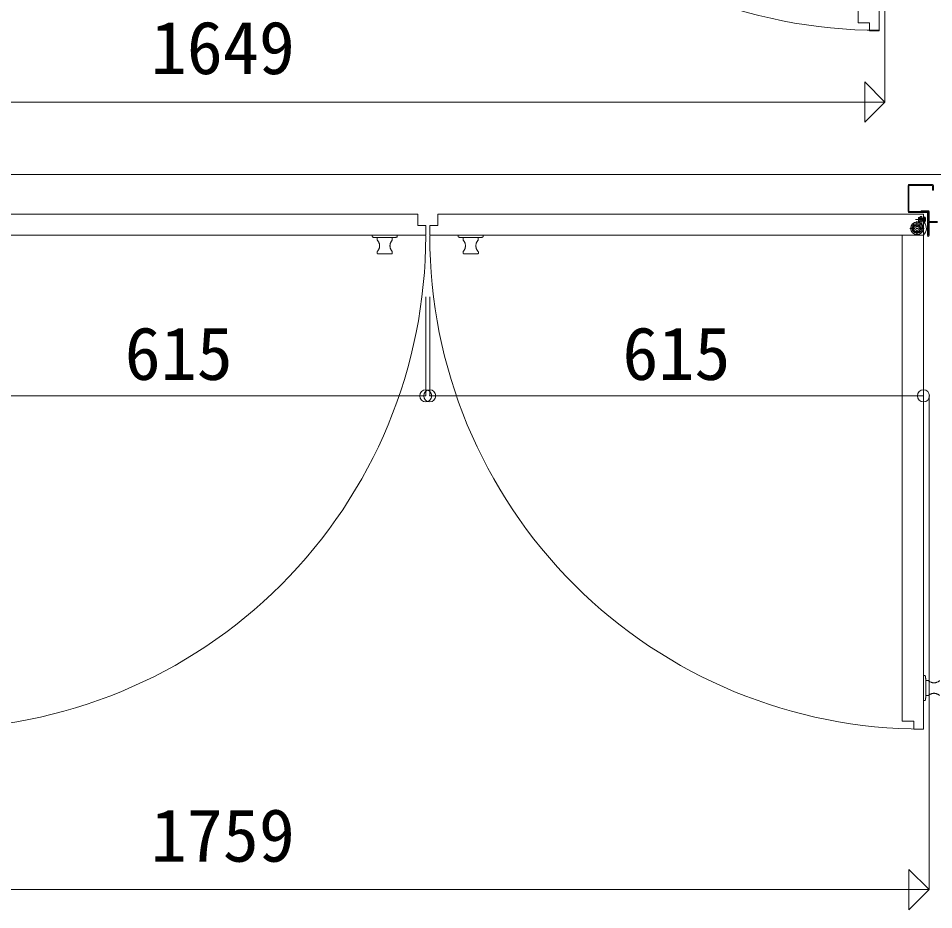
# Model space of a CAD drawing. Units: millimetres at full size, sheet at 1:30. Extents: x -6149 to 5151, y -9003 to 3076.
# Drawn here: x 2746 to 3886, y -6078 to -4968 of the extents above; entities that cross this region are included whole.
import ezdxf
from ezdxf.enums import TextEntityAlignment as Align

# ---------------------------------------------------------------- set-up
doc = ezdxf.new("R2010")
doc.units = ezdxf.units.MM
doc.header["$LTSCALE"] = 30
doc.header["$PDMODE"] = 32
doc.header["$PDSIZE"] = 15
for name, pattern in [('CHAIN1', [8, 5, -1, 1, -1]), ('DASHED3', [4, 3, -1]), ('DOUBLE_CHAIN1', [8.8, 5, -1, 0.6, -0.6, 0.6, -1])]:
    doc.linetypes.add(name, pattern=pattern)
for name, color, linetype, lineweight in [('0-0', 7, 'DOUBLE_CHAIN1', 9), ('0-3', 7, 'DOUBLE_CHAIN1', 9), ('0-6', 7, 'Continuous', 9), ('0-8', 7, 'Continuous', 9), ('8-3', 7, 'Continuous', 9)]:
    doc.layers.add(name, color=color, linetype=linetype, lineweight=lineweight)
doc.styles.add('ＭＳ ゴシック', font='')
doc.styles.get('ＭＳ ゴシック').set_extended_font_data('MS Gothic')

msp = doc.modelspace()

# ---------------------------------------------------------------- linework, layer by layer
at = {"layer": '0-0', "linetype": 'Continuous'}
for p, q in [((1450.65, -5162.83), (5150.65, -5162.83)), ((1450.65, -5162.83), (5150.65, -5162.83)), ((1450.65, -5162.83), (5150.65, -5162.83)), ((1450.65, -5162.83), (5150.65, -5162.83)), ((1450.65, -5162.83), (5150.65, -5162.83)), ((1450.65, -5162.83), (5150.65, -5162.83)), ((1450.65, -5162.83), (5150.65, -5162.83)), ((1450.65, -5162.83), (5150.65, -5162.83)), ((5150.65, -5162.83), (1450.65, -5162.83))]:
    msp.add_line(p, q, dxfattribs=at)
msp.add_lwpolyline([(1450.65, -5162.83), (4913.01, -5162.83), (5150.65, -5162.83)], dxfattribs=at)
msp.add_lwpolyline([(1450.65, -5162.83), (4913.01, -5162.83), (5150.65, -5162.83)], dxfattribs=at)
msp.add_lwpolyline([(1450.65, -5162.83), (4913.01, -5162.83), (5150.65, -5162.83)], dxfattribs=at)
msp.add_lwpolyline([(1450.65, -5162.83), (4913.01, -5162.83), (5150.65, -5162.83)], dxfattribs=at)
at = {"layer": '0-3', "color": 3, "linetype": 'Continuous'}
for p, q in [((3791.85, -4368.83), (3791.85, -4973.83)), ((3818.15, -4368.83), (3818.15, -4983.83)), ((3806.15, -4973.83), (3791.85, -4973.83)), ((3806.15, -4983.83), (3806.15, -4973.83)), ((3818.15, -4983.83), (3806.15, -4983.83)), ((5150.65, -5162.83), (1450.65, -5162.83)), ((3854.15, -5208.83), (3854.15, -5176.33)), ((3855.15, -5175.33), (3884.65, -5175.33)), ((3855.15, -5208.83), (3855.15, -5176.33)), ((3855.15, -5176.33), (3884.65, -5176.33)), ((3868.25, -5175.33), (3869.25, -5176.33)), ((3884.65, -5176.33), (3884.65, -5182.33)), ((3885.65, -5176.33), (3885.65, -5182.33)), ((3884.65, -5182.33), (3885.65, -5182.33)), ((3878.15, -5208.83), (3855.15, -5208.83)), ((3878.15, -5209.83), (3855.15, -5209.83)), ((3879.15, -5208.83), (3870.15, -5208.83)), ((3872.72, -5207.83), (3873.72, -5208.83)), ((3877.21, -5207.83), (3878.21, -5208.83)), ((3878.15, -5238.83), (3878.15, -5209.83)), ((3879.15, -5221.33), (3879.15, -5208.83)), ((3879.15, -5209.77), (3880.15, -5210.77)), ((3879.15, -5238.83), (3879.15, -5209.83)), ((3880.15, -5221.33), (3880.15, -5208.83)), ((2638.15, -5212.03), (3243.15, -5212.03)), ((3243.15, -5226.33), (3243.15, -5212.03)), ((3268.15, -5226.33), (3268.15, -5212.03)), ((3873.15, -5212.03), (3268.15, -5212.03)), ((3867.15, -5216.43), (3869.15, -5216.43)), ((3867.15, -5216.43), (3867.15, -5221.43)), ((3869.15, -5221.43), (3867.15, -5221.43)), ((3869.15, -5214.93), (3869.15, -5216.93)), ((3871.15, -5214.93), (3869.15, -5214.93)), ((3869.15, -5220.83), (3869.15, -5216.83)), ((3869.15, -5216.93), (3869.15, -5229.83)), ((3869.15, -5217.26), (3871.75, -5217.26)), ((3869.15, -5220.4), (3871.75, -5220.4)), ((3869.15, -5220.83), (3871.75, -5220.83)), ((3871.15, -5216.93), (3871.15, -5214.93)), ((3871.15, -5216.93), (3871.15, -5229.83)), ((3872.45, -5217.04), (3871.75, -5217.26)), ((3872.45, -5220.61), (3871.75, -5220.4)), ((3871.75, -5220.83), (3872.45, -5220.61)), ((3872.95, -5217.04), (3872.45, -5217.04)), ((3873.15, -5238.33), (3873.15, -5212.03)), ((3873.15, -5222.33), (3873.15, -5215.33)), ((3873.15, -5222.33), (3874.27, -5222.23)), ((3875.41, -5221.29), (3875.41, -5216.36)), ((3875.49, -5216.73), (3875.5, -5216.73)), ((3875.49, -5218.36), (3875.66, -5218.36)), ((3875.66, -5219.29), (3875.49, -5219.29)), ((3875.5, -5220.93), (3875.49, -5220.93)), ((3879.15, -5214.26), (3880.15, -5215.26)), ((3879.15, -5218.75), (3880.15, -5219.75)), ((3880.15, -5222.33), (3879.15, -5222.33)), ((3890.65, -5221.33), (3880.15, -5221.33)), ((3890.65, -5222.33), (3880.15, -5222.33)), ((3880.16, -5222.33), (3880.16, -5234.83)), ((3881.73, -5221.33), (3882.73, -5222.33)), ((3253.15, -5226.33), (3243.15, -5226.33)), ((3253.15, -5238.33), (3253.15, -5226.33)), ((3258.15, -5226.33), (3268.15, -5226.33)), ((3258.15, -5238.33), (3258.15, -5226.33)), ((3867.67, -5226.67), (3868.95, -5225.14)), ((3878.15, -5230.13), (3879.15, -5231.13)), ((3879.16, -5232.83), (3879.16, -5238.83)), ((3880.16, -5232.83), (3879.16, -5232.83)), ((3880.16, -5232.83), (3880.16, -5238.83)), ((2638.15, -5238.33), (3253.15, -5238.33)), ((3873.15, -5238.33), (3258.15, -5238.33)), ((3873.15, -5238.33), (3846.85, -5238.33)), ((3846.85, -5238.33), (3846.85, -5843.33)), ((3873, -5238.33), (3873.31, -5238.33)), ((3873.15, -5238.17), (3873.15, -5238.48)), ((3873.15, -5238.33), (3873.15, -5853.33)), ((3879.16, -5238.83), (3879.15, -5238.83)), ((3879.16, -5239.83), (3879.15, -5239.83)), ((3861.15, -5843.33), (3846.85, -5843.33)), ((3861.15, -5853.33), (3861.15, -5843.33)), ((3873.15, -5853.33), (3861.15, -5853.33))]:
    msp.add_line(p, q, dxfattribs=at)
at = {"layer": '0-3', "linetype": 'Continuous'}
for q in [(5150.65, -5162.83), (5150.65, -5162.83), (4913.01, -5162.83), (5150.65, -5162.83), (5150.65, -5162.83), (4913.01, -5162.83), (5150.65, -5162.83), (5150.65, -5162.83), (4913.01, -5162.83), (5150.65, -5162.83), (5150.65, -5162.83), (4913.01, -5162.83)]:
    msp.add_line((1450.65, -5162.83), q, dxfattribs=at)
at = {"layer": '0-3', "color": 3, "linetype": 'CHAIN1'}
for p, q in [((3863.18, -5218.83), (3874.2, -5218.83)), ((3865.05, -5227.83), (3865.05, -5220.83)), ((3865.15, -5218.93), (3873.15, -5218.93)), ((3876.08, -5218.83), (3868.82, -5218.83)), ((3863.05, -5229.83), (3856.05, -5229.83)), ((3863.05, -5229.83), (3857.95, -5229.83)), ((3865.05, -5229.83), (3864.05, -5229.83)), ((3865.05, -5229.83), (3864.05, -5229.83)), ((3865.05, -5227.83), (3865.05, -5222.73)), ((3865.05, -5229.83), (3865.05, -5228.83)), ((3865.05, -5229.83), (3865.05, -5228.83)), ((3865.05, -5229.83), (3865.05, -5230.83)), ((3865.05, -5229.83), (3866.05, -5229.83)), ((3865.05, -5229.83), (3865.05, -5230.83)), ((3865.05, -5229.83), (3866.05, -5229.83)), ((3865.05, -5231.83), (3865.05, -5236.93)), ((3865.05, -5231.83), (3865.05, -5238.83)), ((3867.05, -5229.83), (3872.15, -5229.83)), ((3867.05, -5229.83), (3874.05, -5229.83))]:
    msp.add_line(p, q, dxfattribs=at)
at = {"layer": '0-3', "color": 3, "linetype": 'DASHED3'}
for p, q in [((3867.15, -5216.93), (3871.15, -5216.93)), ((3867.15, -5217.28), (3871.15, -5217.28)), ((3871.15, -5220.58), (3867.15, -5220.58)), ((3871.15, -5220.93), (3867.15, -5220.93)), ((3874.45, -5216.73), (3875.49, -5216.73)), ((3874.45, -5220.93), (3874.45, -5216.73)), ((3874.45, -5217.66), (3875.66, -5217.66)), ((3874.45, -5218.36), (3875.49, -5218.36)), ((3874.45, -5219.29), (3875.49, -5219.29)), ((3874.45, -5219.99), (3875.66, -5219.99)), ((3874.45, -5220.93), (3875.49, -5220.93))]:
    msp.add_line(p, q, dxfattribs=at)
at = {"layer": '0-3', "color": 4}
for p, q in [((3217.65, -5238.33), (3186.65, -5238.33)), ((3186.65, -5239.89), (3186.65, -5238.33)), ((3211.71, -5241.33), (3192.61, -5241.33)), ((3192.75, -5244.15), (3192.75, -5241.33)), ((3211.55, -5244.15), (3211.55, -5241.33)), ((3217.65, -5239.89), (3217.65, -5238.33)), ((3293.65, -5238.33), (3324.65, -5238.33)), ((3293.65, -5239.89), (3293.65, -5238.33)), ((3299.6, -5241.33), (3318.7, -5241.33)), ((3299.75, -5244.15), (3299.75, -5241.33)), ((3318.55, -5244.15), (3318.55, -5241.33)), ((3324.65, -5239.89), (3324.65, -5238.33)), ((3192.61, -5258.84), (3192.61, -5260.83)), ((3211.55, -5258.84), (3211.55, -5260.83)), ((3299.75, -5258.84), (3299.75, -5260.83)), ((3318.7, -5258.84), (3318.7, -5260.83)), ((3873.15, -5817.83), (3873.15, -5786.83)), ((3874.72, -5786.83), (3873.15, -5786.83)), ((3876.15, -5811.88), (3876.15, -5792.78)), ((3878.97, -5792.93), (3876.15, -5792.93)), ((3878.97, -5811.73), (3876.15, -5811.73)), ((3874.72, -5817.83), (3873.15, -5817.83))]:
    msp.add_line(p, q, dxfattribs=at)
at = {"layer": '0-3', "color": 3, "linetype": 'Continuous'}
for points in [[(3879.15, -5207.83), (3870.15, -5207.83), (3870.15, -5208.83)], [(3871.75, -5220.83), (3871.75, -5216.83), (3869.15, -5216.83)], [(3872.45, -5220.61), (3872.45, -5217.04), (3871.75, -5216.83)], [(3872.45, -5220.61), (3872.95, -5220.61), (3872.95, -5217.04)], [(3874.27, -5222.23), (3874.27, -5215.42), (3873.15, -5215.33)], [(3875.66, -5217.66), (3875.68, -5217.78), (3875.69, -5217.89), (3875.7, -5218), (3875.7, -5218.09), (3875.7, -5218.18), (3875.7, -5218.25), (3875.69, -5218.3), (3875.68, -5218.34), (3875.67, -5218.35), (3875.66, -5218.36)], [(3875.66, -5219.29), (3875.68, -5219.3), (3875.69, -5219.33), (3875.7, -5219.38), (3875.7, -5219.44), (3875.7, -5219.52), (3875.7, -5219.62), (3875.69, -5219.72), (3875.68, -5219.83), (3875.67, -5219.91), (3875.66, -5219.99)]]:
    msp.add_lwpolyline(points, dxfattribs=at)
for radius in [8, 7.7, 5, 4, 2.5]:
    msp.add_circle((3865.05, -5229.83), radius, dxfattribs=at)
for centre, radius, start, end in [((3817.35, -4368.83), 614.2, 180, 270.07463), ((3855.15, -5176.33), 1, 90, 180), ((3884.65, -5176.33), 1, 0, 90), ((3855.15, -5208.83), 1, 180, 270), ((3878.15, -5209.83), 1, 0, 90), ((3879.15, -5208.83), 1, 0, 90), ((3872.95, -5216.84), 0.2, 270, 0), ((3872.95, -5220.81), 0.2, 360, 90), ((3865.05, -5229.83), 11.74, 313.61972, 40.18434), ((3874.16, -5216.72), 1.3, 15.88085, 85), ((3874.16, -5220.93), 1.3, 275, 344.11915), ((3866.75, -5218.83), 9, 13.4934, 15.88085), ((3866.75, -5218.83), 9, 344.11915, 346.5066), ((3866.75, -5218.83), 8.99, 7.45828, 13.51192), ((3866.75, -5218.83), 8.75, 356.94332, 3.05668), ((3866.75, -5218.83), 8.99, 346.48808, 352.54172), ((3880.15, -5221.33), 1, 180, 270), ((3865.05, -5229.83), 6.1, 50.25706, 0), ((3865.05, -5229.83), 4.1, 50.25706, 0), ((2638.95, -5239.13), 614.2, 269.92537, 0), ((3872.35, -5239.13), 614.2, 180, 270.07463), ((3872.55, -5237.73), 0.6, 270, 0), ((3879.15, -5238.83), 1, 180, 270), ((3879.16, -5238.83), 1, 270, 0)]:
    msp.add_arc(centre, radius, start, end, dxfattribs=at)
at = {"layer": '0-3', "color": 4}
for centre, radius, start, end in [((3187.65, -5239.89), 1, 180, 264.01083), ((3202.16, -5101.65), 140, 264.01083, 266.08857), ((3193.25, -5244.15), 0.5, 180, 223.08896), ((3185.4, -5251.49), 10.25, 316.91104, 43.08896), ((3218.9, -5251.49), 10.25, 136.91104, 223.08896), ((3211.05, -5244.15), 0.5, 316.91104, 0), ((3202.16, -5101.65), 140, 273.91143, 275.98641), ((3216.65, -5239.89), 1, 275.98641, 0), ((3294.65, -5239.89), 1, 180, 264.01359), ((3309.15, -5101.65), 140, 264.01359, 266.08857), ((3300.25, -5244.15), 0.5, 180, 223.08896), ((3292.4, -5251.49), 10.25, 316.91104, 43.08896), ((3325.9, -5251.49), 10.25, 136.91104, 223.08896), ((3318.05, -5244.15), 0.5, 316.91104, 0), ((3309.15, -5101.65), 140, 273.91143, 275.98917), ((3323.65, -5239.89), 1, 275.98917, 0), ((3193.11, -5258.84), 0.5, 136.91104, 180), ((3193.11, -5260.83), 0.5, 180, 266.80127), ((3202.01, -5101.58), 160, 266.80127, 270.02626), ((3202.15, -5101.58), 160, 269.97374, 273.19873), ((3211.05, -5260.83), 0.5, 273.19873, 0), ((3211.05, -5258.84), 0.5, 0, 43.08896), ((3300.25, -5258.84), 0.5, 136.91104, 180), ((3300.25, -5260.83), 0.5, 180, 266.80127), ((3309.15, -5101.58), 160, 266.80127, 270.02626), ((3309.3, -5101.58), 160, 269.97374, 273.19873), ((3318.2, -5260.83), 0.5, 273.19873, 0), ((3318.2, -5258.84), 0.5, 0, 43.08896), ((3874.72, -5787.83), 1, 5.98917, 90), ((3736.48, -5802.33), 140, 3.91143, 5.98917), ((3878.97, -5793.43), 0.5, 46.91104, 90), ((3886.32, -5785.57), 10.25, 226.91104, 313.08896), ((3736.48, -5802.33), 140, 354.01359, 356.08857), ((3878.97, -5811.23), 0.5, 270, 313.08896), ((3886.32, -5819.08), 10.25, 46.91104, 133.08896), ((3874.72, -5816.83), 1, 270, 354.01359)]:
    msp.add_arc(centre, radius, start, end, dxfattribs=at)
at = {"layer": '0-6'}
for p, q in [((2176.14, -5072.46), (3825.16, -5072.46)), ((3880.16, -6053.33), (2121.14, -6053.33))]:
    msp.add_line(p, q, dxfattribs=at)
at = {"layer": '0-8'}
for p, q in [((3825.16, -5072.46), (3825.16, -4568.83)), ((3800.16, -5097.46), (3800.16, -5047.46)), ((3825.16, -5072.46), (3800.16, -5047.46)), ((3825.16, -5072.46), (3800.16, -5097.46)), ((3253.15, -5438.33), (3253.15, -5315.07)), ((3258.15, -5438.33), (3258.15, -5315.07)), ((3873.15, -5438.33), (3873.15, -5338.33)), ((3880.16, -6053.33), (3880.16, -5438.33)), ((3855.16, -6028.33), (3855.16, -6078.33)), ((3880.16, -6053.33), (3855.16, -6028.33)), ((3880.16, -6053.33), (3855.16, -6078.33))]:
    msp.add_line(p, q, dxfattribs=at)
for p in [(3253.15, -5438.33), (3258.15, -5438.33), (3873.15, -5438.33)]:
    msp.add_point(p, dxfattribs=at)
at = {"layer": '8-3'}
for p, q in [((3253.15, -5438.33), (2638.15, -5438.33)), ((3873.15, -5438.33), (3258.15, -5438.33))]:
    msp.add_line(p, q, dxfattribs=at)

# ---------------------------------------------------------------- texts
at = {"layer": '0-8', "style": 'ＭＳ ゴシック'}
for s, p in [('1649', (2910.65, -5057.46)), ('615', (2878.15, -5438.33)), ('615', (3498.15, -5438.33)), ('1759', (2910.65, -6038.33))]:
    msp.add_text(s, height=65.98, dxfattribs=at).set_placement(p, align=Align.BOTTOM_LEFT)

doc.saveas('drawing.dxf')
